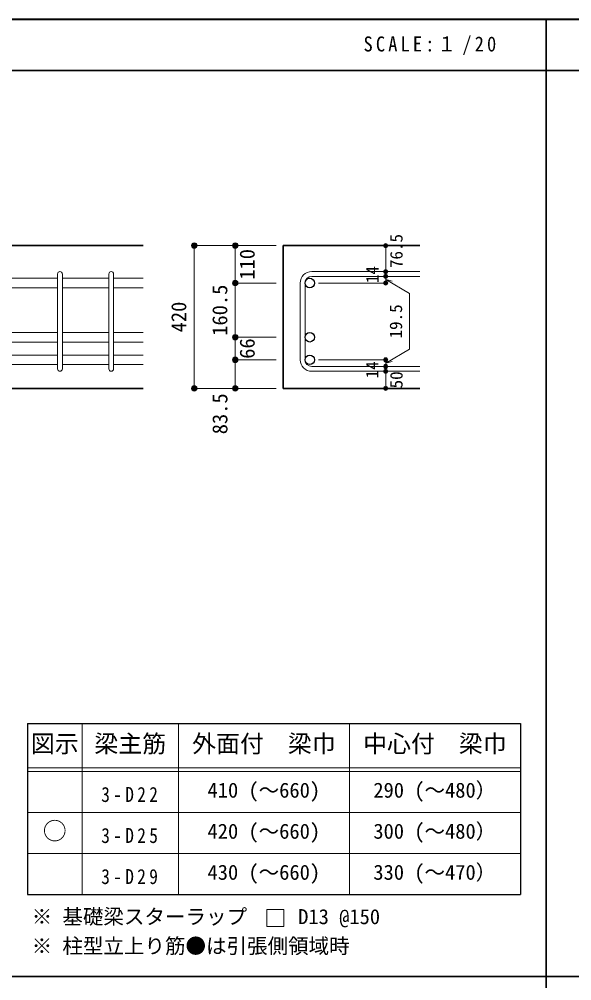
# Model space of a CAD drawing. Units: millimetres at full size, sheet at 1:20; details may follow other scales. Extents: x -3982 to 3969, y -2797 to 2801.
# Drawn here: x -2291 to -675, y -10 to 2801 of the extents above; entities that cross this region are included whole.
import ezdxf
from ezdxf.enums import TextEntityAlignment as Align

# ---------------------------------------------------------------- set-up
doc = ezdxf.new("R2010")
doc.units = ezdxf.units.MM
doc.header["$LTSCALE"] = 20
doc.header["$PDMODE"] = 32
doc.header["$PDSIZE"] = 12
for name, color, linetype, lineweight in [('6-1_躯体線', 2, 'Continuous', 35), ('6-5_梁主筋', 7, 'Continuous', 18), ('6-6_S.T.P.', 7, 'Continuous', 18), ('6-7_文字', 7, 'Continuous', 18), ('6-D_寸法', 4, 'Continuous', 9), ('6-E_枠', 7, 'Continuous', 18), ('F-0_枠', 6, 'Continuous', 40)]:
    doc.layers.add(name, color=color, linetype=linetype, lineweight=lineweight)
doc.styles.add('ＭＳ ゴシック', font='')
doc.styles.get('ＭＳ ゴシック').set_extended_font_data('MS Gothic')

msp = doc.modelspace()

# ---------------------------------------------------------------- linework, layer by layer
at = {"layer": '6-1_躯体線'}
for p, q in [((-1928.87, 2139.12), (-3178.87, 2139.12)), ((-1519.2, 2139.12), (-1119.2, 2139.12)), ((-1519.2, 2139.12), (-1519.2, 1721.62)), ((-1928.87, 1721.62), (-2328.87, 1721.62)), ((-1519.2, 1721.62), (-1119.2, 1721.62))]:
    msp.add_line(p, q, dxfattribs=at)
at = {"layer": '6-5_梁主筋'}
for p, q in [((-2178.87, 2043.51), (-2314.87, 2043.51)), ((-2028.87, 2043.51), (-2164.87, 2043.51)), ((-1928.87, 2043.51), (-2014.87, 2043.51)), ((-2178.87, 2015.51), (-2314.87, 2015.51)), ((-2028.87, 2015.51), (-2164.87, 2015.51)), ((-1928.87, 2015.51), (-2014.87, 2015.51)), ((-2178.87, 1885.12), (-2314.87, 1885.12)), ((-2028.87, 1885.12), (-2164.87, 1885.12)), ((-1928.87, 1885.12), (-2014.87, 1885.12)), ((-2178.87, 1857.12), (-2314.87, 1857.12)), ((-2028.87, 1857.12), (-2164.87, 1857.12)), ((-1928.87, 1857.12), (-2014.87, 1857.12)), ((-2178.87, 1819.12), (-2314.87, 1819.12)), ((-2028.87, 1819.12), (-2164.87, 1819.12)), ((-1928.87, 1819.12), (-2014.87, 1819.12)), ((-2178.87, 1791.12), (-2314.87, 1791.12)), ((-2028.87, 1791.12), (-2164.87, 1791.12)), ((-1928.87, 1791.12), (-2014.87, 1791.12))]:
    msp.add_line(p, q, dxfattribs=at)
at = {"layer": '6-5_梁主筋', "color": 3, "lineweight": 25}
for centre in [(-1441.2, 2029.49), (-1441.2, 1871.12), (-1441.2, 1805.12)]:
    msp.add_circle(centre, 14, dxfattribs=at)
at = {"layer": '6-6_S.T.P.'}
for p, q in [((-2178.87, 1778.62), (-2178.87, 2055.62)), ((-2164.87, 1778.62), (-2164.87, 2055.62)), ((-2028.87, 1778.62), (-2028.87, 2055.62)), ((-2014.87, 1778.62), (-2014.87, 2055.62)), ((-1435.7, 2062.99), (-1119.2, 2062.99)), ((-1469.2, 2029.49), (-1469.2, 1805.12)), ((-1455.2, 2029.49), (-1455.2, 1805.12)), ((-1435.7, 2048.99), (-1119.2, 2048.99)), ((-1435.7, 1785.62), (-1119.2, 1785.62)), ((-1435.7, 1771.62), (-1119.2, 1771.62))]:
    msp.add_line(p, q, dxfattribs=at)
for centre, radius, start, end in [((-2171.87, 2056.01), 7, 0, 180), ((-2021.87, 2056.01), 7, 0, 180), ((-1435.7, 2029.49), 33.5, 90, 180), ((-1435.7, 2029.49), 19.5, 90, 180), ((-1435.7, 1805.12), 33.5, 180, 270), ((-1435.7, 1805.12), 19.5, 180, 270), ((-2171.87, 1778.62), 7, 180, 0), ((-2021.87, 1778.62), 7, 180, 0)]:
    msp.add_arc(centre, radius, start, end, dxfattribs=at)
at = {"layer": '6-7_文字'}
msp.add_lwpolyline([(-1567.02, 148.54), (-1517.02, 148.54), (-1517.02, 198.54), (-1567.02, 198.54)], close=True, dxfattribs=at)
at = {"layer": '6-D_寸法'}
for p, q in [((-1779.2, 2139.12), (-1659.2, 2139.12)), ((-1779.2, 2139.12), (-1779.2, 1721.62)), ((-1659.2, 2139.12), (-1659.2, 2029.49)), ((-1659.2, 2139.12), (-1539.2, 2139.12)), ((-1219.2, 2063.56), (-1219.2, 2139.12)), ((-1219.2, 2048.99), (-1219.2, 2062.99)), ((-1659.2, 2029.49), (-1539.2, 2029.49)), ((-1659.2, 2029.49), (-1659.2, 1871.12)), ((-1219.2, 2029.49), (-1415.29, 2029.49)), ((-1219.2, 2039.81), (-1199.88, 2034.63)), ((-1219.2, 2039.81), (-1149.14, 1999.36)), ((-1149.14, 1999.36), (-1149.14, 1835.82)), ((-1659.2, 1871.12), (-1659.2, 1805.12)), ((-1659.2, 1871.12), (-1539.2, 1871.12)), ((-1219.2, 1795.37), (-1149.14, 1835.82)), ((-1219.2, 1805.12), (-1415.29, 1805.12)), ((-1219.2, 1785.62), (-1219.2, 1805.12)), ((-1219.2, 1795.37), (-1199.88, 1800.55)), ((-1219.2, 1771.62), (-1219.2, 1785.62)), ((-1219.2, 1721.62), (-1219.2, 1771.62)), ((-1779.2, 1721.62), (-1659.2, 1721.62)), ((-1779.2, 1721.62), (-1669.33, 1721.62)), ((-1659.2, 1721.62), (-1539.2, 1721.62))]:
    msp.add_line(p, q, dxfattribs=at)
for points in [[(-1219.2, 2029.49), (-1219.2, 2049.56), (-1219.2, 2029.49)], [(-1659.2, 1721.62), (-1659.2, 1805.12), (-1539.2, 1805.12)]]:
    msp.add_lwpolyline(points, dxfattribs=at)
for centre, radius in [((-1779.2, 2139.12), 8), ((-1779.2, 2139.12), 7.2), ((-1779.2, 2139.12), 6.4), ((-1779.2, 2139.12), 5.6), ((-1779.2, 2139.12), 4.8), ((-1779.2, 2139.12), 4), ((-1779.2, 2139.12), 3.2), ((-1779.2, 2139.12), 2.4), ((-1779.2, 2139.12), 1.6), ((-1779.2, 2139.12), 0.8), ((-1659.2, 2139.12), 8), ((-1659.2, 2139.12), 7.2), ((-1659.2, 2139.12), 6.4), ((-1659.2, 2139.12), 5.6), ((-1659.2, 2139.12), 4.8), ((-1659.2, 2139.12), 4), ((-1659.2, 2139.12), 3.2), ((-1659.2, 2139.12), 2.4), ((-1659.2, 2139.12), 1.6), ((-1659.2, 2139.12), 0.8), ((-1219.2, 2139.12), 4), ((-1219.2, 2139.12), 3.6), ((-1219.2, 2139.12), 3.2), ((-1219.2, 2139.12), 2.8), ((-1219.2, 2139.12), 2.4), ((-1219.2, 2139.12), 2), ((-1219.2, 2139.12), 1.6), ((-1219.2, 2139.12), 1.2), ((-1219.2, 2139.12), 0.8), ((-1219.2, 2139.12), 0.4), ((-1219.2, 2062.99), 4), ((-1219.2, 2048.99), 4), ((-1219.2, 2062.99), 3.6), ((-1219.2, 2048.99), 3.6), ((-1219.2, 2062.99), 3.2), ((-1219.2, 2048.99), 3.2), ((-1219.2, 2062.99), 2.8), ((-1219.2, 2062.99), 2.4), ((-1219.2, 2062.99), 2), ((-1219.2, 2062.99), 1.6), ((-1219.2, 2062.99), 1.2), ((-1219.2, 2062.99), 0.8), ((-1219.2, 2062.99), 0.4), ((-1659.2, 2029.49), 8), ((-1659.2, 2029.49), 7.2), ((-1659.2, 2029.49), 6.4), ((-1659.2, 2029.49), 5.6), ((-1659.2, 2029.49), 4.8), ((-1659.2, 2029.49), 4), ((-1659.2, 2029.49), 3.2), ((-1659.2, 2029.49), 2.4), ((-1659.2, 2029.49), 1.6), ((-1659.2, 2029.49), 0.8), ((-1219.2, 2029.49), 4), ((-1219.2, 2029.49), 3.6), ((-1219.2, 2029.49), 3.2), ((-1219.2, 2048.99), 2.8), ((-1219.2, 2029.49), 2.8), ((-1219.2, 2048.99), 2.4), ((-1219.2, 2029.49), 2.4), ((-1219.2, 2048.99), 2), ((-1219.2, 2029.49), 2), ((-1219.2, 2048.99), 1.6), ((-1219.2, 2029.49), 1.6), ((-1219.2, 2048.99), 1.2), ((-1219.2, 2029.49), 1.2), ((-1219.2, 2048.99), 0.8), ((-1219.2, 2029.49), 0.8), ((-1219.2, 2048.99), 0.4), ((-1219.2, 2029.49), 0.4), ((-1659.2, 1871.12), 8), ((-1659.2, 1871.12), 7.2), ((-1659.2, 1871.12), 6.4), ((-1659.2, 1871.12), 5.6), ((-1659.2, 1871.12), 4.8), ((-1659.2, 1871.12), 4), ((-1659.2, 1871.12), 3.2), ((-1659.2, 1871.12), 2.4), ((-1659.2, 1871.12), 1.6), ((-1659.2, 1871.12), 0.8), ((-1659.2, 1805.12), 8), ((-1659.2, 1805.12), 7.2), ((-1659.2, 1805.12), 6.4), ((-1659.2, 1805.12), 5.6), ((-1659.2, 1805.12), 4.8), ((-1659.2, 1805.12), 4), ((-1659.2, 1805.12), 3.2), ((-1659.2, 1805.12), 2.4), ((-1659.2, 1805.12), 1.6), ((-1659.2, 1805.12), 0.8), ((-1219.2, 1805.12), 4), ((-1219.2, 1805.12), 3.6), ((-1219.2, 1805.12), 3.2), ((-1219.2, 1805.12), 2.8), ((-1219.2, 1805.12), 2.4), ((-1219.2, 1805.12), 2), ((-1219.2, 1805.12), 1.6), ((-1219.2, 1805.12), 1.2), ((-1219.2, 1805.12), 0.8), ((-1219.2, 1805.12), 0.4), ((-1219.2, 1785.62), 4), ((-1219.2, 1771.62), 4), ((-1219.2, 1785.62), 3.6), ((-1219.2, 1771.62), 3.6), ((-1219.2, 1785.62), 3.2), ((-1219.2, 1771.62), 3.2), ((-1219.2, 1785.62), 2.8), ((-1219.2, 1771.62), 2.8), ((-1219.2, 1785.62), 2.4), ((-1219.2, 1771.62), 2.4), ((-1219.2, 1785.62), 2), ((-1219.2, 1771.62), 2), ((-1219.2, 1785.62), 1.6), ((-1219.2, 1771.62), 1.6), ((-1219.2, 1785.62), 1.2), ((-1219.2, 1771.62), 1.2), ((-1219.2, 1785.62), 0.8), ((-1219.2, 1771.62), 0.8), ((-1219.2, 1785.62), 0.4), ((-1219.2, 1771.62), 0.4), ((-1779.2, 1721.62), 8), ((-1779.2, 1721.62), 7.2), ((-1779.2, 1721.62), 6.4), ((-1779.2, 1721.62), 5.6), ((-1779.2, 1721.62), 4.8), ((-1779.2, 1721.62), 4), ((-1779.2, 1721.62), 3.2), ((-1779.2, 1721.62), 2.4), ((-1779.2, 1721.62), 1.6), ((-1779.2, 1721.62), 0.8), ((-1659.2, 1721.62), 8), ((-1659.2, 1721.62), 7.2), ((-1659.2, 1721.62), 6.4), ((-1659.2, 1721.62), 5.6), ((-1659.2, 1721.62), 4.8), ((-1659.2, 1721.62), 4), ((-1659.2, 1721.62), 3.2), ((-1659.2, 1721.62), 2.4), ((-1659.2, 1721.62), 1.6), ((-1659.2, 1721.62), 0.8), ((-1219.2, 1721.62), 4), ((-1219.2, 1721.62), 3.6), ((-1219.2, 1721.62), 3.2), ((-1219.2, 1721.62), 2.8), ((-1219.2, 1721.62), 2.4), ((-1219.2, 1721.62), 2), ((-1219.2, 1721.62), 1.6), ((-1219.2, 1721.62), 1.2), ((-1219.2, 1721.62), 0.8), ((-1219.2, 1721.62), 0.4)]:
    msp.add_circle(centre, radius, dxfattribs=at)
at = {"layer": '6-D_寸法', "color": 7}
for p in [(-1779.2, 2139.12), (-1659.2, 2139.12), (-1219.2, 2139.12), (-1219.2, 2062.99), (-1219.2, 2048.99), (-1659.2, 2029.49), (-1219.2, 2029.49), (-1659.2, 1871.12), (-1659.2, 1805.12), (-1219.2, 1805.12), (-1219.2, 1785.62), (-1219.2, 1771.62), (-1779.2, 1721.62), (-1659.2, 1721.62), (-1219.2, 1721.62)]:
    msp.add_point(p, dxfattribs=at)
at = {"layer": '6-E_枠', "color": 3, "lineweight": 25}
for p, q in [((-2267.02, 741.85), (-2267.02, 241.85)), ((-2267.02, 741.85), (-825.33, 741.85)), ((-825.33, 741.85), (-825.33, 241.85)), ((-2267.02, 241.85), (-825.33, 241.85))]:
    msp.add_line(p, q, dxfattribs=at)
at = {"layer": '6-E_枠'}
for p, q in [((-2107.02, 741.85), (-2107.02, 241.85)), ((-1825.33, 741.85), (-1825.33, 241.85)), ((-1325.33, 741.85), (-1325.33, 241.85)), ((-2267.02, 611.85), (-825.33, 611.85)), ((-2267.02, 601.85), (-825.33, 601.85)), ((-2267.02, 481.85), (-825.33, 481.85)), ((-2267.02, 361.85), (-825.33, 361.85))]:
    msp.add_line(p, q, dxfattribs=at)
at = {"layer": 'F-0_枠'}
msp.add_line((-3981.92, 2800.77), (3969.4, 2800.77), dxfattribs=at)
at = {"layer": 'F-0_枠', "color": 2, "lineweight": 35}
for p, q in [((-749.76, 2800.77), (-749.76, -2796.83)), ((-3981.92, 2650.77), (2482.4, 2650.77)), ((2482.4, 1.97), (-3981.92, 1.97))]:
    msp.add_line(p, q, dxfattribs=at)

# ---------------------------------------------------------------- texts
at = {"layer": '6-7_文字', "color": 2, "style": 'ＭＳ ゴシック'}
for s, p in [('図示', (-2257.02, 641.85)), ('梁主筋', (-2071.17, 641.85)), ('外面付\u3000梁巾', (-1785.33, 641.85)), ('中心付\u3000梁巾', (-1285.33, 641.85)), ('○', (-2222.02, 386.85))]:
    msp.add_text(s, height=51.32, dxfattribs=at).set_placement(p, align=Align.BOTTOM_LEFT)
at = {"layer": '6-7_文字', "style": 'ＭＳ ゴシック'}
for s, p in [('410 (～660)', (-1740.33, 511.85)), ('290 (～480）', (-1255.33, 511.85)), ('420 (～660)', (-1740.33, 391.85)), ('300 (～480）', (-1255.33, 391.85)), ('430 (～660)', (-1740.33, 271.85)), ('330 (～470）', (-1255.33, 271.85)), ('※ 基礎梁スターラップ     D13 @150', (-2254.64, 142.13)), ('※ 柱型立上り筋●は引張側領域時', (-2254.64, 56.45))]:
    msp.add_text(s, height=43.99, dxfattribs=at).set_placement(p, align=Align.BOTTOM_LEFT)
at = {"layer": '6-7_文字', "color": 2, "insert": (-1283.99, 2695.77), "char_height": 43.99, "attachment_point": 7, "style": 'ＭＳ ゴシック'}
msp.add_mtext('\\T1.34;\\W0.9;SCALE:１/20', dxfattribs=at)
at = {"layer": '6-7_文字', "char_height": 43.99, "attachment_point": 7, "style": 'ＭＳ ゴシック'}
for s, insert in [('\\T1.38;\\W0.85;3-D22', (-2051.17, 511.85)), ('\\T1.38;\\W0.85;3-D25', (-2051.17, 391.85)), ('\\T1.38;\\W0.85;3-D29', (-2051.17, 271.85))]:
    msp.add_mtext(s, dxfattribs=dict(at, insert=insert))
at = {"layer": '6-D_寸法', "style": 'ＭＳ ゴシック'}
for s, height, p in [('76.5', 36.66, (-1158.78, 2073.26)), ('110', 43.99, (-1589.2, 2039.31)), ('14', 36.66, (-1229.2, 2029.1)), ('160.5', 43.99, (-1669.2, 1875.31)), ('420', 43.99, (-1789.2, 1885.37)), ('19.5', 36.66, (-1160.22, 1867.59)), ('66', 43.99, (-1589.2, 1808.12)), ('14', 36.66, (-1229.59, 1750.94)), ('50', 36.66, (-1158.69, 1721.52)), ('83.5', 43.99, (-1668.89, 1587.46))]:
    msp.add_text(s, height=height, rotation=90, dxfattribs=at).set_placement(p, align=Align.BOTTOM_LEFT)

doc.saveas('drawing.dxf')
